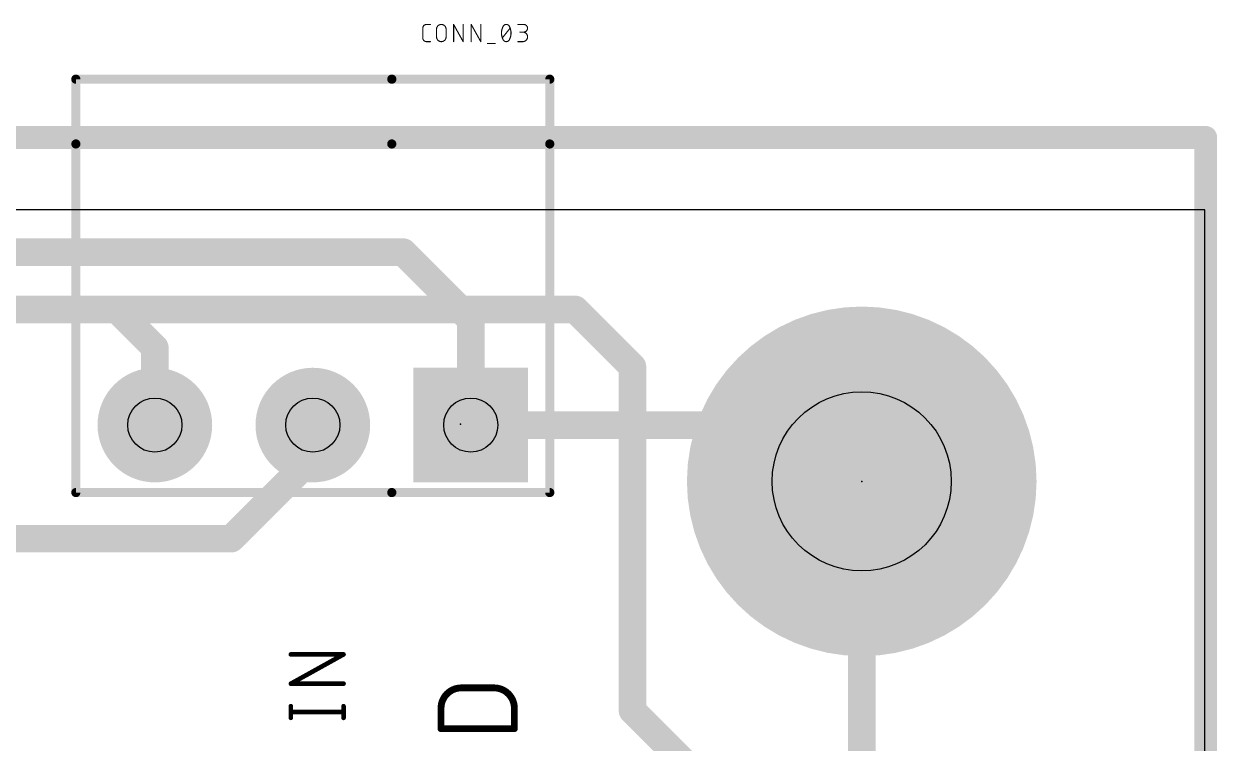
# Model space of a CAD drawing. Extents: x -9 to 239, y 2 to 147.
# Drawn here: x 210.04 to 236.47, y 131.36 to 147.3 of the extents above; entities that cross this region are included whole.
import ezdxf

# ---------------------------------------------------------------- set-up
doc = ezdxf.new("R2010")
doc.units = 0
for name, color, linetype in [('1', 12, 'CONTINUOUS'), ('16', 132, 'CONTINUOUS'), ('17', 110, 'CONTINUOUS'), ('20', 53, 'CONTINUOUS'), ('21', 40, 'CONTINUOUS'), ('23', 53, 'CONTINUOUS'), ('25', 253, 'CONTINUOUS'), ('27', 253, 'CONTINUOUS'), ('29', 253, 'CONTINUOUS'), ('30', 253, 'CONTINUOUS'), ('44', 253, 'CONTINUOUS')]:
    doc.layers.add(name, color=color, linetype=linetype)

# ---------------------------------------------------------------- blocks, each defined once
blk = doc.blocks.new('ROUNDP')
at = {"const_width": 0.5}
blk.add_lwpolyline([(0, -0.25, 1), (0, 0.25, 1), (0, -0.25)], format="xyb", dxfattribs=at)
blk = doc.blocks.new('SQUAREP')
blk.add_solid([(-0.5, -0.5), (0.5, -0.5), (-0.5, 0.5), (0.5, 0.5)])

msp = doc.modelspace()

# ---------------------------------------------------------------- linework, layer by layer
at = {"layer": '1', "const_width": 0.6096}
for points in [[(196.85, 140.97), (212.09, 140.97)], [(212.938, 140.122), (212.09, 140.97)], [(212.09, 140.97), (222.25, 140.97)], [(222.25, 140.97), (223.52, 139.7)], [(212.938, 140.122), (212.938, 138.407)], [(223.52, 139.7), (223.52, 132.08)], [(216.438, 137.698), (216.438, 138.407)], [(214.63, 135.89), (216.438, 137.698)], [(152.4, 135.89), (214.63, 135.89)], [(223.52, 132.08), (224.79, 130.81)]]:
    msp.add_lwpolyline(points, dxfattribs=at)
at = {"layer": '1', "const_width": 0.3048}
for points in [[(212.1978, 141.0778, 1), (211.9822, 140.8622)], [(212.09, 141.1224, 1), (212.09, 140.8176)], [(212.09, 140.8176, 1), (212.09, 141.1224)], [(222.3578, 141.0778, 1), (222.1422, 140.8622)], [(222.25, 140.8176, 1), (222.25, 141.1224)], [(213.0904, 140.122, 1), (212.7856, 140.122)], [(212.8302, 140.0142, 1), (213.0458, 140.2298)], [(223.6724, 139.7, 1), (223.3676, 139.7)], [(223.4122, 139.5922, 1), (223.6278, 139.8078)], [(212.7856, 138.407, 1), (213.0904, 138.407)], [(216.5904, 138.407, 1), (216.2856, 138.407)], [(216.2856, 137.698, 1), (216.5904, 137.698)], [(216.5458, 137.5902, 1), (216.3302, 137.8058)], [(214.63, 135.7376, 1), (214.63, 136.0424)], [(214.5222, 135.9978, 1), (214.7378, 135.7822)], [(223.6278, 132.1878, 1), (223.4122, 131.9722)], [(223.3676, 132.08, 1), (223.6724, 132.08)]]:
    msp.add_lwpolyline(points, format="xyb", dxfattribs=at)
at = {"layer": '16'}
for points, const_width in [([(-6.35, 144.78), (236.22, 144.78)], 0.508), ([(236.22, 144.78), (236.22, 2.54)], 0.508), ([(203.2, 142.24), (218.44, 142.24)], 0.6096), ([(218.44, 142.24), (219.938, 140.742)], 0.6096), ([(219.938, 140.742), (219.938, 138.407)], 0.6096), ([(219.938, 138.407), (227.353, 138.407)], 0.6096), ([(227.353, 138.407), (228.6, 137.16)], 0.6096), ([(228.6, 137.16), (228.6, 125.73)], 0.6096)]:
    msp.add_lwpolyline(points, dxfattribs=dict(at, const_width=const_width))
for points, const_width in [([(236.347, 144.78, 1), (236.093, 144.78)], 0.254), ([(236.22, 144.653, 1), (236.22, 144.907)], 0.254), ([(218.5478, 142.3478, 1), (218.3322, 142.1322)], 0.3048), ([(218.44, 142.0876, 1), (218.44, 142.3924)], 0.3048), ([(220.0904, 140.742, 1), (219.7856, 140.742)], 0.3048), ([(219.8302, 140.6342, 1), (220.0458, 140.8498)], 0.3048), ([(219.938, 138.5594, 1), (219.938, 138.2546)], 0.3048), ([(219.7856, 138.407, 1), (220.0904, 138.407)], 0.3048), ([(227.4608, 138.5148, 1), (227.2452, 138.2992)], 0.3048), ([(227.353, 138.2546, 1), (227.353, 138.5594)], 0.3048), ([(228.7524, 137.16, 1), (228.4476, 137.16)], 0.3048), ([(228.4922, 137.0522, 1), (228.7078, 137.2678)], 0.3048)]:
    msp.add_lwpolyline(points, format="xyb", dxfattribs=dict(at, const_width=const_width))
at = {"layer": '20'}
for p, q in [((236.2, 143.18), (-7.62, 143.18)), ((236.2, 2.54), (236.2, 143.18))]:
    msp.add_line(p, q, dxfattribs=at)
at = {"layer": '21', "const_width": 0.2032}
for points in [[(211.188, 144.636), (211.188, 146.071)], [(211.188, 146.071), (218.188, 146.071)], [(218.188, 146.071), (221.688, 146.071)], [(221.688, 146.071), (221.688, 144.636)], [(211.188, 136.912), (211.188, 144.636)], [(211.188, 144.636), (218.188, 144.636)], [(218.188, 144.636), (221.688, 144.636)], [(221.688, 144.636), (221.688, 136.912)], [(218.188, 136.912), (211.188, 136.912)], [(221.688, 136.912), (218.188, 136.912)]]:
    msp.add_lwpolyline(points, dxfattribs=at)
at = {"layer": '21', "const_width": 0.1016}
for points in [[(211.2388, 146.071, 1), (211.1372, 146.071)], [(211.188, 146.1218, 1), (211.188, 146.0202)], [(218.188, 146.1218, 1), (218.188, 146.0202)], [(218.188, 146.0202, 1), (218.188, 146.1218)], [(221.7388, 146.071, 1), (221.6372, 146.071)], [(221.688, 146.0202, 1), (221.688, 146.1218)], [(211.2388, 144.636, 1), (211.1372, 144.636)], [(211.188, 144.6868, 1), (211.188, 144.5852)], [(211.1372, 144.636, 1), (211.2388, 144.636)], [(218.188, 144.6868, 1), (218.188, 144.5852)], [(218.188, 144.5852, 1), (218.188, 144.6868)], [(221.7388, 144.636, 1), (221.6372, 144.636)], [(221.6372, 144.636, 1), (221.7388, 144.636)], [(221.688, 144.5852, 1), (221.688, 144.6868)], [(211.188, 136.9628, 1), (211.188, 136.8612)], [(211.1372, 136.912, 1), (211.2388, 136.912)], [(218.188, 136.9628, 1), (218.188, 136.8612)], [(218.188, 136.8612, 1), (218.188, 136.9628)], [(221.6372, 136.912, 1), (221.7388, 136.912)], [(221.688, 136.8612, 1), (221.688, 136.9628)]]:
    msp.add_lwpolyline(points, format="xyb", dxfattribs=at)
at = {"layer": '23'}
for p in [(219.71, 138.43), (228.6, 137.16)]:
    msp.add_point(p, dxfattribs=at)
at = {"layer": '25'}
for points, const_width in [([(215.9508, 132.6769), (217.1192, 133.326)], 0.1016), ([(217.1192, 133.326), (215.9508, 133.326)], 0.1016), ([(217.1192, 132.6769), (215.9508, 132.6769)], 0.1016), ([(219.7298, 132.584), (220.4522, 132.584)], 0.1524), ([(215.9508, 131.9191), (215.9508, 132.1788)], 0.1016), ([(217.1192, 131.9191), (217.1192, 132.1788)], 0.1016), ([(219.2782, 131.6809), (219.2782, 132.1324)], 0.1524), ([(220.9038, 132.1324), (220.9038, 131.6809)], 0.1524), ([(215.9508, 132.0489), (217.1192, 132.0489)], 0.1016), ([(220.9038, 131.6809), (219.2782, 131.6809)], 0.1524)]:
    msp.add_lwpolyline(points, dxfattribs=dict(at, const_width=const_width))
for points, const_width in [([(215.9508, 133.3514, 1), (215.9508, 133.3006)], 0.0508), ([(217.1315, 133.3038, 1), (217.1069, 133.3482)], 0.0508), ([(217.1192, 133.3006, 1), (217.1192, 133.3514)], 0.0508), ([(215.9508, 132.7023, 1), (215.9508, 132.6515)], 0.0508), ([(215.9385, 132.6991, 1), (215.9631, 132.6547)], 0.0508), ([(217.1192, 132.6515, 1), (217.1192, 132.7023)], 0.0508), ([(219.7298, 132.584, 0.4142), (219.2782, 132.1324)], 0.1524), ([(219.7298, 132.6221, 1), (219.7298, 132.5459)], 0.0762), ([(219.7298, 132.5459, 1), (219.7298, 132.6221)], 0.0762), ([(220.9038, 132.1324, 0.4142), (220.4522, 132.584)], 0.1524), ([(220.4522, 132.6221, 1), (220.4522, 132.5459)], 0.0762), ([(220.4522, 132.5459, 1), (220.4522, 132.6221)], 0.0762), ([(215.9762, 132.1788, 1), (215.9254, 132.1788)], 0.0508), ([(217.1446, 132.1788, 1), (217.0938, 132.1788)], 0.0508), ([(219.3163, 132.1324, 1), (219.2401, 132.1324)], 0.0762), ([(220.9419, 132.1324, 1), (220.8657, 132.1324)], 0.0762), ([(215.9508, 132.0743, 1), (215.9508, 132.0235)], 0.0508), ([(215.9254, 131.9191, 1), (215.9762, 131.9191)], 0.0508), ([(217.0938, 131.9191, 1), (217.1446, 131.9191)], 0.0508), ([(217.1192, 132.0235, 1), (217.1192, 132.0743)], 0.0508), ([(219.2401, 132.1324, 1), (219.3163, 132.1324)], 0.0762), ([(220.8657, 132.1324, 1), (220.9419, 132.1324)], 0.0762), ([(219.2782, 131.719, 1), (219.2782, 131.6428)], 0.0762), ([(219.2401, 131.6809, 1), (219.3163, 131.6809)], 0.0762), ([(220.8657, 131.6809, 1), (220.9419, 131.6809)], 0.0762), ([(220.9038, 131.6428, 1), (220.9038, 131.719)], 0.0762)]:
    msp.add_lwpolyline(points, format="xyb", dxfattribs=dict(at, const_width=const_width))
at = {"layer": '27'}
for points, const_width in [([(218.9582, 147.2843, 0.4142), (218.8735, 147.1996)], 0.0254), ([(218.9582, 147.2906, 1), (218.9582, 147.278)], 0.0127), ([(218.9582, 147.278, 1), (218.9581, 147.2906)], 0.0127), ([(219.0428, 147.278, 1), (219.0428, 147.2906)], 0.0127), ([(219.3909, 147.1785, 1), (219.1792, 147.1785)], 0.0254), ([(219.5627, 147.2874, 1), (219.5516, 147.2812)], 0.0127), ([(219.5635, 147.2843, 1), (219.5508, 147.2843)], 0.0127), ([(219.7752, 147.2843, 1), (219.7625, 147.2843)], 0.0127), ([(219.9529, 147.2874, 1), (219.9418, 147.2812)], 0.0127), ([(219.9537, 147.2843, 1), (219.941, 147.2843)], 0.0127), ([(220.1653, 147.2843, 1), (220.1526, 147.2843)], 0.0127), ([(220.7237, 147.2843, 0.3205), (220.6496, 147.2314)], 0.0254), ([(220.7978, 147.2314, 0.3205), (220.7237, 147.2843)], 0.0254), ([(220.7237, 147.2906, 1), (220.7237, 147.278)], 0.0127), ([(220.7237, 147.278, 1), (220.7237, 147.2906)], 0.0127), ([(220.9836, 147.2906, 1), (220.9836, 147.278)], 0.0127), ([(221.1106, 147.115, 1), (221.1106, 147.2843)], 0.0254), ([(221.1106, 147.2906, 1), (221.1106, 147.278)], 0.0127), ([(221.1106, 147.278, 1), (221.1106, 147.2906)], 0.0127), ([(218.8798, 147.1996, 1), (218.8671, 147.1996)], 0.0127), ([(218.8671, 147.1996, 1), (218.8798, 147.1996)], 0.0127), ([(218.8798, 146.988, 1), (218.8671, 146.988)], 0.0127), ([(218.8735, 146.988, 0.4142), (218.9582, 146.9033)], 0.0254), ([(219.1792, 147.0091, 1), (219.3909, 147.0091)], 0.0254), ([(219.1856, 147.1785, 1), (219.1729, 147.1785)], 0.0127), ([(219.1729, 147.1785, 1), (219.1856, 147.1785)], 0.0127), ([(219.1856, 147.0091, 1), (219.1729, 147.0091)], 0.0127), ([(219.1729, 147.0091, 1), (219.1856, 147.0091)], 0.0127), ([(219.3972, 147.1785, 1), (219.3845, 147.1785)], 0.0127), ([(219.3845, 147.1785, 1), (219.3972, 147.1785)], 0.0127), ([(219.3972, 147.0091, 1), (219.3845, 147.0091)], 0.0127), ([(219.3845, 147.0091, 1), (219.3972, 147.0091)], 0.0127), ([(220.6496, 147.2314, 0.1139), (220.6179, 147.0938)], 0.0254), ([(220.6179, 147.0938, 0.1139), (220.6496, 146.9562)], 0.0254), ([(220.6242, 147.0938, 1), (220.6115, 147.0938)], 0.0127), ([(220.6115, 147.0938, 1), (220.6242, 147.0938)], 0.0127), ([(220.6341, 146.9919, 1), (220.644, 146.984)], 0.0127), ([(220.6436, 147.2334, 1), (220.6556, 147.2293)], 0.0127), ([(220.6553, 147.2286, 1), (220.6439, 147.2342)], 0.0127), ([(220.8295, 147.0938, 0.1139), (220.7978, 147.2314)], 0.0254), ([(220.8035, 147.2342, 1), (220.7921, 147.2286)], 0.0127), ([(220.7978, 146.9562, 0.1139), (220.8295, 147.0938)], 0.0254), ([(220.7918, 147.2293, 1), (220.8038, 147.2334)], 0.0127), ([(220.8133, 147.1957, 1), (220.8034, 147.2036)], 0.0127), ([(220.8359, 147.0938, 1), (220.8232, 147.0938)], 0.0127), ([(220.8232, 147.0938, 1), (220.8359, 147.0938)], 0.0127), ([(221.026, 147.1213, 1), (221.026, 147.1086)], 0.0127), ([(221.0895, 146.9033, 1), (221.0895, 147.115)], 0.0254), ([(221.0895, 147.1213, 1), (221.0895, 147.1086)], 0.0127), ([(221.1106, 147.1213, 1), (221.1106, 147.1086)], 0.0127), ([(221.1106, 147.1086, 1), (221.1106, 147.1213)], 0.0127), ([(218.8671, 146.988, 1), (218.8798, 146.988)], 0.0127), ([(218.9582, 146.9096, 1), (218.9582, 146.897)], 0.0127), ([(218.9582, 146.897, 1), (218.9582, 146.9096)], 0.0127), ([(219.0428, 146.897, 1), (219.0428, 146.9096)], 0.0127), ([(219.5508, 146.9033, 1), (219.5635, 146.9033)], 0.0127), ([(219.7625, 146.9033, 1), (219.7752, 146.9033)], 0.0127), ([(219.7633, 146.9002, 1), (219.7744, 146.9064)], 0.0127), ([(219.941, 146.9033, 1), (219.9537, 146.9033)], 0.0127), ([(220.1526, 146.9033, 1), (220.1653, 146.9033)], 0.0127), ([(220.1534, 146.9002, 1), (220.1645, 146.9064)], 0.0127), ([(220.3099, 146.8673, 1), (220.3099, 146.8546)], 0.0127), ([(220.4792, 146.8546, 1), (220.4792, 146.8673)], 0.0127), ([(220.6496, 146.9562, 0.3205), (220.7237, 146.9033)], 0.0254), ([(220.6556, 146.9583, 1), (220.6436, 146.9542)], 0.0127), ([(220.6439, 146.9534, 1), (220.6553, 146.959)], 0.0127), ([(220.7237, 146.9033, 0.3205), (220.7978, 146.9562)], 0.0254), ([(220.7237, 146.9096, 1), (220.7237, 146.897)], 0.0127), ([(220.7237, 146.897, 1), (220.7237, 146.9096)], 0.0127), ([(220.7921, 146.959, 1), (220.8035, 146.9534)], 0.0127), ([(220.8038, 146.9542, 1), (220.7918, 146.9583)], 0.0127), ([(220.9836, 146.9096, 1), (220.9836, 146.897)], 0.0127), ([(221.0895, 146.9096, 1), (221.0895, 146.897)], 0.0127), ([(221.0895, 146.897, 1), (221.0895, 146.9096)], 0.0127)]:
    msp.add_lwpolyline(points, format="xyb", dxfattribs=dict(at, const_width=const_width))
at = {"layer": '27', "const_width": 0.0254}
for points in [[(218.9582, 147.2843), (219.0428, 147.2843)], [(219.5572, 146.9033), (219.5572, 147.2843)], [(219.5572, 147.2843), (219.7688, 146.9033)], [(219.7688, 146.9033), (219.7688, 147.2843)], [(219.9473, 146.9033), (219.9473, 147.2843)], [(219.9473, 147.2843), (220.159, 146.9033)], [(220.159, 146.9033), (220.159, 147.2843)], [(220.9836, 147.2843), (221.1106, 147.2843)], [(218.8735, 146.988), (218.8735, 147.1996)], [(219.1792, 147.0091), (219.1792, 147.1785)], [(219.3909, 147.1785), (219.3909, 147.0091)], [(220.639, 146.988), (220.8084, 147.1996)], [(221.1106, 147.115), (221.026, 147.115)], [(219.0428, 146.9033), (218.9582, 146.9033)], [(220.3099, 146.861), (220.4792, 146.861)], [(220.9836, 146.9033), (221.0895, 146.9033)]]:
    msp.add_lwpolyline(points, dxfattribs=at)
at = {"layer": '44'}
for centre, radius in [((228.6, 137.16), 1.9844), ((212.938, 138.407), 0.6), ((216.438, 138.407), 0.6), ((219.938, 138.407), 0.6)]:
    msp.add_circle(centre, radius, dxfattribs=at)

# ---------------------------------------------------------------- block references
at = {"layer": '17', "xscale": 7.62, "yscale": 7.62}
msp.add_blockref('ROUNDP', (228.6, 137.16), dxfattribs=at)
msp.add_blockref('ROUNDP', (228.6, 137.16), dxfattribs=at)
at = {"layer": '17', "xscale": 2.413, "yscale": 2.413, "rotation": 180}
for name, p in [('ROUNDP', (212.938, 138.407)), ('ROUNDP', (212.938, 138.407)), ('ROUNDP', (216.438, 138.407)), ('ROUNDP', (216.438, 138.407)), ('SQUAREP', (219.938, 138.407)), ('SQUAREP', (219.938, 138.407))]:
    msp.add_blockref(name, p, dxfattribs=at)
at = {"layer": '29', "xscale": 7.747, "yscale": 7.747}
msp.add_blockref('ROUNDP', (228.6, 137.16), dxfattribs=at)
at = {"layer": '29', "xscale": 2.54, "yscale": 2.54, "rotation": 180}
for name, p in [('ROUNDP', (212.938, 138.407)), ('ROUNDP', (216.438, 138.407)), ('SQUAREP', (219.938, 138.407))]:
    msp.add_blockref(name, p, dxfattribs=at)
at = {"layer": '30', "xscale": 7.747, "yscale": 7.747}
msp.add_blockref('ROUNDP', (228.6, 137.16), dxfattribs=at)
at = {"layer": '30', "xscale": 2.54, "yscale": 2.54, "rotation": 180}
for name, p in [('ROUNDP', (212.938, 138.407)), ('ROUNDP', (216.438, 138.407)), ('SQUAREP', (219.938, 138.407))]:
    msp.add_blockref(name, p, dxfattribs=at)

doc.saveas('drawing.dxf')
